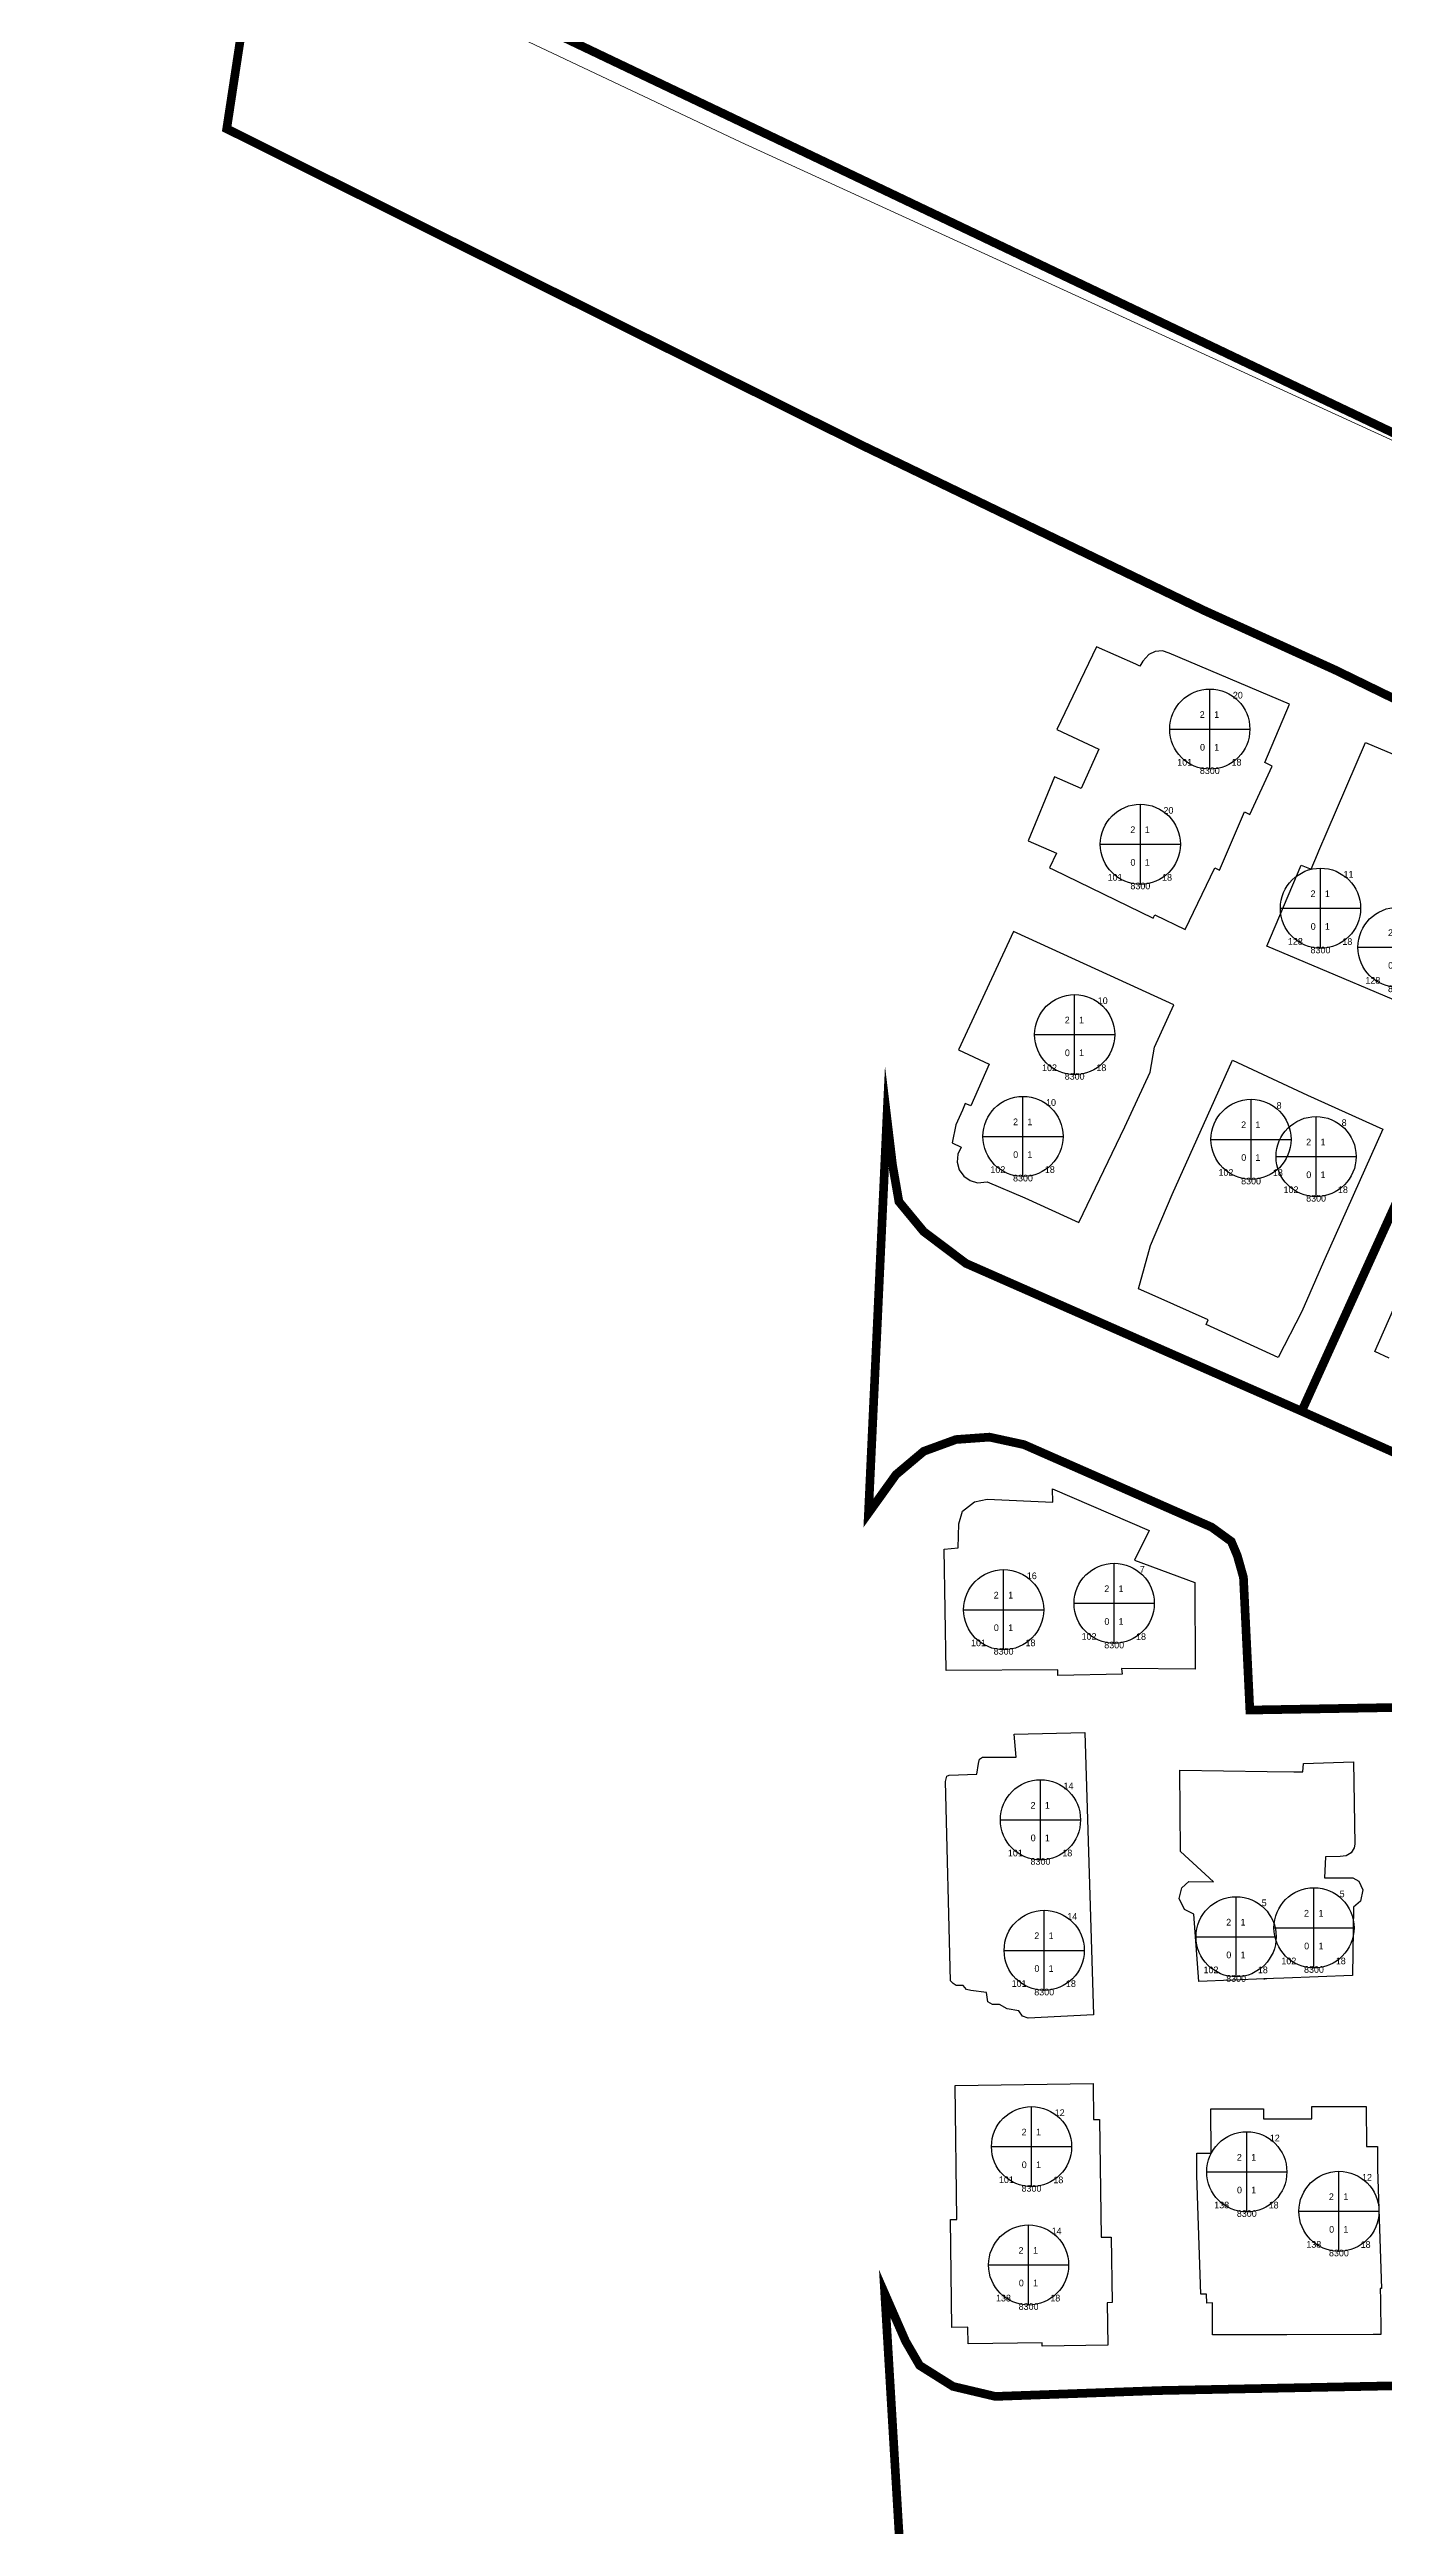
# Model space of a CAD drawing. Header units: inches. Extents: x 179568 to 180433, y 653998 to 654850.
# Drawn here: x 179729.7 to 179829.6, y 654544.1 to 654729.5 of the extents above; entities that cross this region are included whole.
import ezdxf
from ezdxf.enums import TextEntityAlignment as Align

# ---------------------------------------------------------------- set-up
doc = ezdxf.new("R2010")
doc.units = ezdxf.units.IN
doc.header["$MEASUREMENT"] = 0
for name, color, linetype in [('2200', 254, 'Continuous'), ('2203', 7, 'Continuous'), ('2206', 255, 'Continuous'), ('9100', 255, 'Continuous'), ('chelkot lines', 1, 'Continuous')]:
    doc.layers.add(name, color=color, linetype=linetype)
doc.layers.add('2220', color=7, linetype='Continuous', lineweight=9, true_color=0xcad9fc)
doc.styles.add('HEBTXT', font='HEBTXT.shx')

# ---------------------------------------------------------------- blocks, each defined once
blk = doc.blocks.new('2206')
at = {"color": 0, "lineweight": -2}
for p, q in [((0, -7.5), (0, 7.5)), ((-7.5, 0), (7.5, 0))]:
    blk.add_line(p, q, dxfattribs=at)
blk.add_circle((0, 0), 7.5, dxfattribs=at)
at = {"color": 0, "lineweight": -2, "style": 'HEBTXT'}
for tag, p in [('NUM-FLOORS', (-0.93, 2.1)), ('NUM-BUSNS-CUR', (-0.9, -4.02))]:
    blk.add_attdef(tag, text='', height=2, dxfattribs=at).set_placement(p, align=Align.RIGHT)
for tag, p in [('NUM-ENTR', (0.83, 2.1)), ('NUM-APTS-CUR', (0.83, -4.02))]:
    blk.add_attdef(tag, p, '', height=2, dxfattribs=at)
at = {"lineweight": -2, "style": 'HEBTXT', "flags": 1}
for tag, p in [('STREET-CODE', (0, -15)), ('CITY-CODE', (0, -12.5)), ('STRT_TYPE', (0, -27.5)), ('STREET-CODE-2', (0, -30))]:
    blk.add_attdef(tag, text='', height=2, dxfattribs=at).set_placement(p, align=Align.CENTER)
at = {"color": 0, "lineweight": -2, "style": 'HEBTXT'}
blk.add_attdef('BLDG-TYPE', text='', height=2, dxfattribs=at).set_placement((0, -22.5), align=Align.CENTER)
at = {"lineweight": -2, "style": 'HEBTXT'}
for tag, p in [('BLDG-NUM-2', (0, -32.5)), ('BLDG-LETTER-2', (0, -35))]:
    blk.add_attdef(tag, text='', height=2, dxfattribs=at).set_placement(p, align=Align.CENTER)
at = {"layer": '2203', "lineweight": -2, "style": 'HEBTXT'}
for tag, p in [('BLDG-LETTER', (0, -20)), ('BLDG-NUM', (0, -17.5))]:
    blk.add_attdef(tag, text='', height=2, dxfattribs=at).set_placement(p, align=Align.CENTER)

msp = doc.modelspace()

# ---------------------------------------------------------------- linework, layer by layer
at = {"layer": '2200'}
for points in [[(179814.72, 654663.61, 61.9), (179816.95, 654668.23, 65.07), (179817.29, 654668.06, 65.07), (179819.15, 654672.43, 66.79), (179819.15, 654672.43, 66.79), (179819.15, 654672.43, 66.79), (179819.56, 654672.24, 67.97), (179821.23, 654675.84, 66.58), (179820.67, 654676.13, 66.58), (179822.52, 654680.49, 63.67), (179813.53, 654684.3, 63.67), (179813.01, 654684.47, 63.67), (179812.48, 654684.43, 63.67), (179811.99, 654684.21, 63.67), (179811.55, 654683.71, 63.67), (179811.31, 654683.32, 65.96), (179811.03, 654683.47, 65.96), (179808.08, 654684.77, 57.99), (179805.1, 654678.59, 57.99), (179808.24, 654677.13, 64.76), (179806.94, 654674.18, 64.76), (179804.94, 654675.05, 57.9), (179802.96, 654670.25, 57.87), (179805.08, 654669.33, 59.57), (179804.55, 654668.24, 58.48), (179804.82, 654668.11, 58.49), (179812.33, 654664.48, 64.81), (179812.44, 654664.72, 64.81)], [(179820.84, 654662.37, 63.36), (179823.41, 654668.44, 66.02), (179824.15, 654668.13, 66.02), (179824.62, 654669.25, 65.8), (179824.73, 654669.51, 65.75), (179825.36, 654670.96, 65.47), (179828.23, 654677.62, 63.22), (179833.32, 654675.47, 63.22), (179833.32, 654675.47, 63.22), (179838.17, 654673.42, 63.22), (179834.58, 654665.05, 66.27), (179834.1, 654663.78, 66.02), (179834.63, 654663.56, 66.02), (179832.11, 654657.6, 63.36), (179825.98, 654660.2, 63.36), (179825.98, 654660.2, 63.36)], [(179799.88, 654644.73, 65.45), (179802.71, 654643.53, 66.06), (179806.75, 654641.69, 64.77), (179810.21, 654648.84, 65.15), (179810.21, 654648.84, 65.15), (179810.21, 654648.84, 65.15), (179812.09, 654652.93, 62.92), (179812.43, 654654.82, 62.92), (179813.87, 654657.98, 62.92), (179809.13, 654660.15, 65.83), (179801.86, 654663.47, 60.78), (179797.74, 654654.6, 60.78), (179800.04, 654653.54, 61.58), (179798.67, 654650.42, 60.66), (179798.25, 654650.6, 60.51), (179798.03, 654650.1, 60.36), (179797.54, 654649.01, 63.68), (179797.26, 654647.64, 63.68), (179797.93, 654647.32, 63.68), (179797.69, 654646.79, 63.68), (179797.65, 654646.2, 63.68), (179797.8, 654645.64, 63.68), (179798.13, 654645.16, 63.68), (179798.61, 654644.82, 63.68), (179799.17, 654644.66, 63.68)], [(179812.48, 654636.16, 60.27), (179811.23, 654636.72, 60.27), (179812.12, 654639.96, 63.39), (179813.73, 654643.78, 66.24), (179818.25, 654653.85, 62.12), (179823.88, 654651.23, 62.89), (179823.88, 654651.23, 62.89), (179829.52, 654648.67, 62.89), (179825.08, 654638.75, 67.04), (179823.45, 654635.03, 63.94), (179821.69, 654631.58, 60.69), (179816.29, 654634.06, 60.69), (179816.43, 654634.4, 60.98), (179816.43, 654634.4, 60.98)], [(179815.47, 654608.26, 65.78), (179809.96, 654608.31, 65.78), (179810, 654607.88, 65.65), (179805.19, 654607.78, 65.65), (179805.19, 654608.21, 65.78), (179796.83, 654608.16, 65.78), (179796.67, 654617.23, 65.78), (179797.72, 654617.34, 65.78), (179797.77, 654619.14, 65.78), (179798.04, 654620.08, 65.78), (179798.95, 654620.78, 65.78), (179799.88, 654620.97, 65.78), (179804.81, 654620.76, 66.2), (179804.77, 654621.74, 66.04), (179812.03, 654618.62, 66.05), (179810.93, 654616.4, 66.88), (179815.45, 654614.74, 65.78), (179815.45, 654614.74, 65.78)], [(179802.96, 654582.12, 64.69), (179802.53, 654582.28, 64.69), (179802.25, 654582.67, 64.69), (179801.39, 654582.83, 61.42), (179800.81, 654583.14, 61.42), (179800.81, 654583.14, 64.76), (179800.3, 654583.14, 64.76), (179799.95, 654583.34, 64.74), (179799.84, 654584.04, 64.74), (179798.66, 654584.2, 61.38), (179798.35, 654584.28, 61.38), (179798.08, 654584.56, 64.57), (179797.57, 654584.56, 64.57), (179797.34, 654584.72, 64.57), (179797.14, 654584.91, 64.57), (179796.76, 654599.84, 64.58), (179796.88, 654600.23, 64.58), (179797.04, 654600.31, 64.58), (179799.11, 654600.38, 64.69), (179799.23, 654601.2, 64.69), (179799.31, 654601.51, 64.69), (179799.54, 654601.67, 64.69), (179802.05, 654601.66, 66.63), (179801.9, 654603.38, 66.62), (179807.21, 654603.52, 66.62), (179807.84, 654582.38, 64.88), (179807.84, 654582.38, 64.88)], [(179822.85, 654600.57, 64.99), (179823.52, 654600.56, 65.02), (179823.59, 654601.2, 64.88), (179827.33, 654601.31, 64.99), (179827.42, 654595.14, 66.53), (179827.37, 654594.87, 66.53), (179827.14, 654594.5, 66.53), (179826.77, 654594.27, 66.53), (179826.33, 654594.23, 66.53), (179825.22, 654594.2, 66.53), (179825.15, 654592.64, 67.24), (179827.26, 654592.64, 66.31), (179827.73, 654592.37, 66.03), (179828.03, 654591.74, 66.03), (179827.84, 654590.89, 66.03), (179827.33, 654590.44, 65.06), (179827.25, 654585.33, 65.06), (179822.1, 654585.12, 65.06), (179821.34, 654585.09, 65.06), (179821.34, 654585.09, 65.06), (179820.82, 654585.07, 65.06), (179820.61, 654585.06, 65.06), (179820.69, 654585.06, 62), (179815.74, 654584.86, 61.98), (179815.36, 654589.92, 65.06), (179814.66, 654590.27, 66.03), (179814.27, 654591.09, 66.03), (179814.47, 654591.89, 66.03), (179815, 654592.35, 66.31), (179816.83, 654592.34, 67.62), (179814.36, 654594.61, 65.73), (179814.31, 654600.69, 65.73), (179820.85, 654600.59, 66.53), (179820.85, 654600.59, 66.53)], [(179797.13, 654567.05, 64.63), (179797.62, 654567.06, 64.86), (179797.48, 654577.08, 61.85), (179807.82, 654577.23, 65.08), (179807.86, 654574.54, 65.08), (179808.3, 654574.55, 64.92), (179808.43, 654565.72, 64.92), (179809.17, 654565.73, 63.92), (179809.24, 654560.83, 63.91), (179808.87, 654560.82, 64.13), (179808.92, 654557.64, 64.13), (179804.01, 654557.57, 63.9), (179804, 654557.82, 63.91), (179798.47, 654557.74, 63.14), (179798.45, 654558.99, 65.18), (179797.25, 654558.98, 64.63), (179797.25, 654558.98, 64.63)], [(179824.21, 654574.59, 64.31), (179824.2, 654575.51, 64.31), (179828.28, 654575.52, 64.31), (179828.29, 654572.53, 64.31), (179829.13, 654572.53, 64.31), (179829.13, 654570.81, 65.84), (179829.28, 654566.36, 65.84), (179829.42, 654561.9, 65.84), (179829.32, 654561.9, 65.84), (179829.35, 654561.05, 65.84), (179829.36, 654558.45, 62.71), (179828.79, 654558.45, 62.71), (179822.34, 654558.43, 62.71), (179822.34, 654558.43, 62.71), (179816.77, 654558.41, 62.71), (179816.76, 654560.81, 65.84), (179816.34, 654560.8, 65.84), (179816.32, 654561.47, 65.84), (179815.88, 654561.46, 65.84), (179815.79, 654564.4, 65.84), (179815.7, 654567.34, 65.84), (179815.6, 654570.38, 65.84), (179815.59, 654572.01, 64.31), (179816.66, 654572.02, 64.31), (179816.65, 654575.34, 64.31), (179820.57, 654575.35, 64.31), (179820.57, 654574.58, 64.31), (179822.39, 654574.59, 64.31), (179822.39, 654574.59, 64.31)]]:
    msp.add_polyline3d(points, close=True, dxfattribs=at)
msp.add_polyline3d([(179829.99, 654631.54, 65.53), (179828.91, 654632.03, 65.52), (179830.69, 654636.04, 65.61)], dxfattribs=at)
at = {"layer": '2220'}
msp.add_lwpolyline([(179940.81, 654658.27), (179931.23, 654659.62), (179916.67, 654662.5), (179909.05, 654664.84), (179905.48, 654665.94), (179903.86, 654667.19), (179903.16, 654668.16), (179902.78, 654668.69), (179885.03, 654674.81), (179867.86, 654682.44), (179834.19, 654698.44), (179781.45, 654722.56), (179743.78, 654740.38), (179729.67, 654748.71), (179770.45, 654832.44), (179815.52, 654826.88), (179861.03, 654821.63), (179859.83, 654816.38), (179876.73, 654815.1), (179903.64, 654813.86), (179949.09, 654812.31)], dxfattribs=at)
at = {"layer": 'chelkot lines', "color": 160, "linetype": 'Continuous', "true_color": 0x2323ff, "const_width": 0.65}
for points in [[(179842.86, 654674.81), (179825.92, 654683.06), (179816.13, 654687.5), (179790.48, 654699.88), (179779.69, 654705.25), (179762.16, 654713.98), (179742.94, 654723.56), (179745.62, 654741.14), (179834.8, 654698.65)], [(179793.4, 654541.68), (179792.22, 654561.5), (179793.78, 654557.94), (179794.83, 654556.13), (179794.83, 654556.13), (179797.33, 654554.56), (179800.5, 654553.81), (179812.81, 654554.25), (179831.66, 654554.63)]]:
    msp.add_lwpolyline(points, dxfattribs=at)
for points in [[(179818.62, 654616.75), (179818.17, 654617.81), (179816.7, 654618.88), (179802.64, 654625.06), (179800.06, 654625.62), (179797.55, 654625.44), (179795.14, 654624.56), (179793.06, 654622.81), (179791, 654619.94), (179792.38, 654649.5), (179792.8, 654646), (179793.28, 654643.25), (179795.14, 654641), (179798.31, 654638.62), (179805.97, 654635.25), (179823.44, 654627.56), (179840.08, 654620.13), (179853.67, 654614), (179851.91, 654610.69), (179849.63, 654605.62), (179830.45, 654605.38), (179819.56, 654605.19), (179819.08, 654615.12), (179818.62, 654616.75)], [(179850.59, 654643.12), (179840.08, 654620.13), (179823.44, 654627.56), (179833.88, 654650.56), (179849.81, 654643.12), (179850.59, 654643.12)]]:
    msp.add_lwpolyline(points, close=True, dxfattribs=at)

# ---------------------------------------------------------------- block references
at = {"layer": '2206'}
ref = msp.add_blockref('2206', (179816.56, 654678.62), dxfattribs=dict(at, xscale=0.4, yscale=0.4))
ref.add_attrib('CITY_CODE', '8300', dxfattribs={"layer": '9100', "color": 7, "height": 0.5, "style": 'HEBTXT'}).set_placement((179816.56, 654675.26), align=Align.CENTER)
ref.add_attrib('STREET_COD', '101', dxfattribs={"layer": '9100', "color": 7, "height": 0.5, "style": 'HEBTXT'}).set_placement((179814.68, 654675.89), align=Align.CENTER)
ref.add_attrib('BLDG_NUM', '20', dxfattribs={"layer": '2203', "color": 7, "height": 0.5, "style": 'HEBTXT'}).set_placement((179818.66, 654680.91), align=Align.CENTER)
ref.add_attrib('STRT_TYPE', '18', dxfattribs={"layer": '9100', "color": 7, "height": 0.5, "style": 'HEBTXT'}).set_placement((179818.56, 654675.89), align=Align.CENTER)
ref.add_attrib('NUM_FLOORS', '2', dxfattribs={"layer": '0', "color": 0, "height": 0.5, "style": 'HEBTXT'}).set_placement((179816.18, 654679.46), align=Align.RIGHT)
ref.add_attrib('NUM_ENTR', '1', (179816.89, 654679.46), dxfattribs={"layer": '0', "color": 0, "height": 0.5, "style": 'HEBTXT'})
ref.add_attrib('NUM_APTS_C', '1', (179816.89, 654677.01), dxfattribs={"layer": '0', "color": 0, "height": 0.5, "style": 'HEBTXT'})
ref.add_attrib('NUM_BUSNS_', '0', dxfattribs={"layer": '0', "color": 0, "height": 0.5, "style": 'HEBTXT'}).set_placement((179816.2, 654677.01), align=Align.RIGHT)
ref = msp.add_blockref('2206', (179811.36, 654670), dxfattribs=dict(at, xscale=0.4, yscale=0.4))
ref.add_attrib('CITY_CODE', '8300', dxfattribs={"layer": '9100', "color": 7, "height": 0.5, "style": 'HEBTXT'}).set_placement((179811.36, 654666.63), align=Align.CENTER)
ref.add_attrib('STREET_COD', '101', dxfattribs={"layer": '9100', "color": 7, "height": 0.5, "style": 'HEBTXT'}).set_placement((179809.47, 654667.27), align=Align.CENTER)
ref.add_attrib('BLDG_NUM', '20', dxfattribs={"layer": '2203', "color": 7, "height": 0.5, "style": 'HEBTXT'}).set_placement((179813.46, 654672.29), align=Align.CENTER)
ref.add_attrib('STRT_TYPE', '18', dxfattribs={"layer": '9100', "color": 7, "height": 0.5, "style": 'HEBTXT'}).set_placement((179813.36, 654667.27), align=Align.CENTER)
ref.add_attrib('NUM_FLOORS', '2', dxfattribs={"layer": '0', "color": 0, "height": 0.5, "style": 'HEBTXT'}).set_placement((179810.98, 654670.84), align=Align.RIGHT)
ref.add_attrib('NUM_ENTR', '1', (179811.69, 654670.84), dxfattribs={"layer": '0', "color": 0, "height": 0.5, "style": 'HEBTXT'})
ref.add_attrib('NUM_APTS_C', '1', (179811.69, 654668.39), dxfattribs={"layer": '0', "color": 0, "height": 0.5, "style": 'HEBTXT'})
ref.add_attrib('NUM_BUSNS_', '0', dxfattribs={"layer": '0', "color": 0, "height": 0.5, "style": 'HEBTXT'}).set_placement((179810.99, 654668.39), align=Align.RIGHT)
ref = msp.add_blockref('2206', (179824.85, 654665.21), dxfattribs=dict(at, xscale=0.4, yscale=0.4))
ref.add_attrib('CITY_CODE', '8300', dxfattribs={"layer": '9100', "color": 7, "height": 0.5, "style": 'HEBTXT'}).set_placement((179824.85, 654661.84), align=Align.CENTER)
ref.add_attrib('STREET_COD', '128', dxfattribs={"layer": '9100', "color": 7, "height": 0.5, "style": 'HEBTXT'}).set_placement((179822.97, 654662.48), align=Align.CENTER)
ref.add_attrib('BLDG_NUM', '11', dxfattribs={"layer": '2203', "color": 7, "height": 0.5, "style": 'HEBTXT'}).set_placement((179826.95, 654667.5), align=Align.CENTER)
ref.add_attrib('STRT_TYPE', '18', dxfattribs={"layer": '9100', "color": 7, "height": 0.5, "style": 'HEBTXT'}).set_placement((179826.86, 654662.47), align=Align.CENTER)
ref.add_attrib('NUM_FLOORS', '2', dxfattribs={"layer": '0', "color": 0, "height": 0.5, "style": 'HEBTXT'}).set_placement((179824.48, 654666.05), align=Align.RIGHT)
ref.add_attrib('NUM_ENTR', '1', (179825.18, 654666.05), dxfattribs={"layer": '0', "color": 0, "height": 0.5, "style": 'HEBTXT'})
ref.add_attrib('NUM_APTS_C', '1', (179825.18, 654663.6), dxfattribs={"layer": '0', "color": 0, "height": 0.5, "style": 'HEBTXT'})
ref.add_attrib('NUM_BUSNS_', '0', dxfattribs={"layer": '0', "color": 0, "height": 0.5, "style": 'HEBTXT'}).set_placement((179824.49, 654663.6), align=Align.RIGHT)
ref = msp.add_blockref('2206', (179830.65, 654662.29), dxfattribs=dict(at, xscale=0.4, yscale=0.4))
ref.add_attrib('CITY_CODE', '8300', dxfattribs={"layer": '9100', "color": 7, "height": 0.5, "style": 'HEBTXT'}).set_placement((179830.65, 654658.93), align=Align.CENTER)
ref.add_attrib('STREET_COD', '128', dxfattribs={"layer": '9100', "color": 7, "height": 0.5, "style": 'HEBTXT'}).set_placement((179828.77, 654659.56), align=Align.CENTER)
ref.add_attrib('BLDG_NUM', '11', dxfattribs={"layer": '2203', "color": 7, "height": 0.5, "style": 'HEBTXT'}).set_placement((179832.75, 654664.58), align=Align.CENTER)
ref.add_attrib('STRT_TYPE', '18', dxfattribs={"layer": '9100', "color": 7, "height": 0.5, "style": 'HEBTXT'}).set_placement((179832.65, 654659.56), align=Align.CENTER)
ref.add_attrib('NUM_FLOORS', '2', dxfattribs={"layer": '0', "color": 0, "height": 0.5, "style": 'HEBTXT'}).set_placement((179830.28, 654663.13), align=Align.RIGHT)
ref.add_attrib('NUM_ENTR', '1', (179830.98, 654663.13), dxfattribs={"layer": '0', "color": 0, "height": 0.5, "style": 'HEBTXT'})
ref.add_attrib('NUM_APTS_C', '1', (179830.98, 654660.68), dxfattribs={"layer": '0', "color": 0, "height": 0.5, "style": 'HEBTXT'})
ref.add_attrib('NUM_BUSNS_', '0', dxfattribs={"layer": '0', "color": 0, "height": 0.5, "style": 'HEBTXT'}).set_placement((179830.29, 654660.68), align=Align.RIGHT)
ref = msp.add_blockref('2206', (179806.44, 654655.75), dxfattribs=dict(at, xscale=0.4, yscale=0.4))
ref.add_attrib('CITY_CODE', '8300', dxfattribs={"layer": '9100', "color": 7, "height": 0.5, "style": 'HEBTXT'}).set_placement((179806.44, 654652.38), align=Align.CENTER)
ref.add_attrib('STREET_COD', '102', dxfattribs={"layer": '9100', "color": 7, "height": 0.5, "style": 'HEBTXT'}).set_placement((179804.56, 654653.02), align=Align.CENTER)
ref.add_attrib('BLDG_NUM', '10', dxfattribs={"layer": '2203', "color": 7, "height": 0.5, "style": 'HEBTXT'}).set_placement((179808.54, 654658.04), align=Align.CENTER)
ref.add_attrib('STRT_TYPE', '18', dxfattribs={"layer": '9100', "color": 7, "height": 0.5, "style": 'HEBTXT'}).set_placement((179808.44, 654653.02), align=Align.CENTER)
ref.add_attrib('NUM_FLOORS', '2', dxfattribs={"layer": '0', "color": 0, "height": 0.5, "style": 'HEBTXT'}).set_placement((179806.07, 654656.59), align=Align.RIGHT)
ref.add_attrib('NUM_ENTR', '1', (179806.77, 654656.59), dxfattribs={"layer": '0', "color": 0, "height": 0.5, "style": 'HEBTXT'})
ref.add_attrib('NUM_APTS_C', '1', (179806.77, 654654.14), dxfattribs={"layer": '0', "color": 0, "height": 0.5, "style": 'HEBTXT'})
ref.add_attrib('NUM_BUSNS_', '0', dxfattribs={"layer": '0', "color": 0, "height": 0.5, "style": 'HEBTXT'}).set_placement((179806.08, 654654.14), align=Align.RIGHT)
ref = msp.add_blockref('2206', (179802.57, 654648.13), dxfattribs=dict(at, xscale=0.4, yscale=0.4))
ref.add_attrib('CITY_CODE', '8300', dxfattribs={"layer": '9100', "color": 7, "height": 0.5, "style": 'HEBTXT'}).set_placement((179802.57, 654644.76), align=Align.CENTER)
ref.add_attrib('STREET_COD', '102', dxfattribs={"layer": '9100', "color": 7, "height": 0.5, "style": 'HEBTXT'}).set_placement((179800.69, 654645.4), align=Align.CENTER)
ref.add_attrib('BLDG_NUM', '10', dxfattribs={"layer": '2203', "color": 7, "height": 0.5, "style": 'HEBTXT'}).set_placement((179804.67, 654650.42), align=Align.CENTER)
ref.add_attrib('STRT_TYPE', '18', dxfattribs={"layer": '9100', "color": 7, "height": 0.5, "style": 'HEBTXT'}).set_placement((179804.58, 654645.4), align=Align.CENTER)
ref.add_attrib('NUM_FLOORS', '2', dxfattribs={"layer": '0', "color": 0, "height": 0.5, "style": 'HEBTXT'}).set_placement((179802.2, 654648.97), align=Align.RIGHT)
ref.add_attrib('NUM_ENTR', '1', (179802.9, 654648.97), dxfattribs={"layer": '0', "color": 0, "height": 0.5, "style": 'HEBTXT'})
ref.add_attrib('NUM_APTS_C', '1', (179802.9, 654646.52), dxfattribs={"layer": '0', "color": 0, "height": 0.5, "style": 'HEBTXT'})
ref.add_attrib('NUM_BUSNS_', '0', dxfattribs={"layer": '0', "color": 0, "height": 0.5, "style": 'HEBTXT'}).set_placement((179802.21, 654646.52), align=Align.RIGHT)
ref = msp.add_blockref('2206', (179819.65, 654647.91), dxfattribs=dict(at, xscale=0.4, yscale=0.4))
ref.add_attrib('CITY_CODE', '8300', dxfattribs={"layer": '9100', "color": 7, "height": 0.5, "style": 'HEBTXT'}).set_placement((179819.65, 654644.54), align=Align.CENTER)
ref.add_attrib('STREET_COD', '102', dxfattribs={"layer": '9100', "color": 7, "height": 0.5, "style": 'HEBTXT'}).set_placement((179817.77, 654645.18), align=Align.CENTER)
ref.add_attrib('BLDG_NUM', '8', dxfattribs={"layer": '2203', "color": 7, "height": 0.5, "style": 'HEBTXT'}).set_placement((179821.75, 654650.2), align=Align.CENTER)
ref.add_attrib('STRT_TYPE', '18', dxfattribs={"layer": '9100', "color": 7, "height": 0.5, "style": 'HEBTXT'}).set_placement((179821.66, 654645.17), align=Align.CENTER)
ref.add_attrib('NUM_FLOORS', '2', dxfattribs={"layer": '0', "color": 0, "height": 0.5, "style": 'HEBTXT'}).set_placement((179819.28, 654648.75), align=Align.RIGHT)
ref.add_attrib('NUM_ENTR', '1', (179819.98, 654648.75), dxfattribs={"layer": '0', "color": 0, "height": 0.5, "style": 'HEBTXT'})
ref.add_attrib('NUM_APTS_C', '1', (179819.98, 654646.3), dxfattribs={"layer": '0', "color": 0, "height": 0.5, "style": 'HEBTXT'})
ref.add_attrib('NUM_BUSNS_', '0', dxfattribs={"layer": '0', "color": 0, "height": 0.5, "style": 'HEBTXT'}).set_placement((179819.29, 654646.3), align=Align.RIGHT)
ref = msp.add_blockref('2206', (179824.52, 654646.62), dxfattribs=dict(at, xscale=0.4, yscale=0.4))
ref.add_attrib('CITY_CODE', '8300', dxfattribs={"layer": '9100', "color": 7, "height": 0.5, "style": 'HEBTXT'}).set_placement((179824.52, 654643.25), align=Align.CENTER)
ref.add_attrib('STREET_COD', '102', dxfattribs={"layer": '9100', "color": 7, "height": 0.5, "style": 'HEBTXT'}).set_placement((179822.64, 654643.89), align=Align.CENTER)
ref.add_attrib('BLDG_NUM', '8', dxfattribs={"layer": '2203', "color": 7, "height": 0.5, "style": 'HEBTXT'}).set_placement((179826.62, 654648.91), align=Align.CENTER)
ref.add_attrib('STRT_TYPE', '18', dxfattribs={"layer": '9100', "color": 7, "height": 0.5, "style": 'HEBTXT'}).set_placement((179826.53, 654643.89), align=Align.CENTER)
ref.add_attrib('NUM_FLOORS', '2', dxfattribs={"layer": '0', "color": 0, "height": 0.5, "style": 'HEBTXT'}).set_placement((179824.15, 654647.46), align=Align.RIGHT)
ref.add_attrib('NUM_ENTR', '1', (179824.85, 654647.46), dxfattribs={"layer": '0', "color": 0, "height": 0.5, "style": 'HEBTXT'})
ref.add_attrib('NUM_APTS_C', '1', (179824.85, 654645.01), dxfattribs={"layer": '0', "color": 0, "height": 0.5, "style": 'HEBTXT'})
ref.add_attrib('NUM_BUSNS_', '0', dxfattribs={"layer": '0', "color": 0, "height": 0.5, "style": 'HEBTXT'}).set_placement((179824.16, 654645.01), align=Align.RIGHT)
ref = msp.add_blockref('2206', (179809.4, 654613.18), dxfattribs=dict(at, xscale=0.4, yscale=0.4))
ref.add_attrib('CITY_CODE', '8300', dxfattribs={"layer": '9100', "color": 7, "height": 0.5, "style": 'HEBTXT'}).set_placement((179809.4, 654609.81), align=Align.CENTER)
ref.add_attrib('STREET_COD', '102', dxfattribs={"layer": '9100', "color": 7, "height": 0.5, "style": 'HEBTXT'}).set_placement((179807.52, 654610.45), align=Align.CENTER)
ref.add_attrib('BLDG_NUM', '7', dxfattribs={"layer": '2203', "color": 7, "height": 0.5, "style": 'HEBTXT'}).set_placement((179811.5, 654615.47), align=Align.CENTER)
ref.add_attrib('STRT_TYPE', '18', dxfattribs={"layer": '9100', "color": 7, "height": 0.5, "style": 'HEBTXT'}).set_placement((179811.41, 654610.44), align=Align.CENTER)
ref.add_attrib('NUM_FLOORS', '2', dxfattribs={"layer": '0', "color": 0, "height": 0.5, "style": 'HEBTXT'}).set_placement((179809.03, 654614.02), align=Align.RIGHT)
ref.add_attrib('NUM_ENTR', '1', (179809.73, 654614.02), dxfattribs={"layer": '0', "color": 0, "height": 0.5, "style": 'HEBTXT'})
ref.add_attrib('NUM_APTS_C', '1', (179809.73, 654611.57), dxfattribs={"layer": '0', "color": 0, "height": 0.5, "style": 'HEBTXT'})
ref.add_attrib('NUM_BUSNS_', '0', dxfattribs={"layer": '0', "color": 0, "height": 0.5, "style": 'HEBTXT'}).set_placement((179809.04, 654611.57), align=Align.RIGHT)
ref = msp.add_blockref('2206', (179801.12, 654612.7), dxfattribs=dict(at, xscale=0.4, yscale=0.4))
ref.add_attrib('CITY_CODE', '8300', dxfattribs={"layer": '9100', "color": 7, "height": 0.5, "style": 'HEBTXT'}).set_placement((179801.12, 654609.34), align=Align.CENTER)
ref.add_attrib('STREET_COD', '101', dxfattribs={"layer": '9100', "color": 7, "height": 0.5, "style": 'HEBTXT'}).set_placement((179799.24, 654609.97), align=Align.CENTER)
ref.add_attrib('BLDG_NUM', '16', dxfattribs={"layer": '2203', "color": 7, "height": 0.5, "style": 'HEBTXT'}).set_placement((179803.23, 654614.99), align=Align.CENTER)
ref.add_attrib('STRT_TYPE', '18', dxfattribs={"layer": '9100', "color": 7, "height": 0.5, "style": 'HEBTXT'}).set_placement((179803.13, 654609.97), align=Align.CENTER)
ref.add_attrib('NUM_FLOORS', '2', dxfattribs={"layer": '0', "color": 0, "height": 0.5, "style": 'HEBTXT'}).set_placement((179800.75, 654613.54), align=Align.RIGHT)
ref.add_attrib('NUM_ENTR', '1', (179801.46, 654613.54), dxfattribs={"layer": '0', "color": 0, "height": 0.5, "style": 'HEBTXT'})
ref.add_attrib('NUM_APTS_C', '1', (179801.46, 654611.1), dxfattribs={"layer": '0', "color": 0, "height": 0.5, "style": 'HEBTXT'})
ref.add_attrib('NUM_BUSNS_', '0', dxfattribs={"layer": '0', "color": 0, "height": 0.5, "style": 'HEBTXT'}).set_placement((179800.76, 654611.1), align=Align.RIGHT)
ref = msp.add_blockref('2206', (179803.88, 654596.97), dxfattribs=dict(at, xscale=0.4, yscale=0.4))
ref.add_attrib('CITY_CODE', '8300', dxfattribs={"layer": '9100', "color": 7, "height": 0.5, "style": 'HEBTXT'}).set_placement((179803.88, 654593.61), align=Align.CENTER)
ref.add_attrib('STREET_COD', '101', dxfattribs={"layer": '9100', "color": 7, "height": 0.5, "style": 'HEBTXT'}).set_placement((179802, 654594.24), align=Align.CENTER)
ref.add_attrib('BLDG_NUM', '14', dxfattribs={"layer": '2203', "color": 7, "height": 0.5, "style": 'HEBTXT'}).set_placement((179805.98, 654599.26), align=Align.CENTER)
ref.add_attrib('STRT_TYPE', '18', dxfattribs={"layer": '9100', "color": 7, "height": 0.5, "style": 'HEBTXT'}).set_placement((179805.89, 654594.24), align=Align.CENTER)
ref.add_attrib('NUM_FLOORS', '2', dxfattribs={"layer": '0', "color": 0, "height": 0.5, "style": 'HEBTXT'}).set_placement((179803.51, 654597.81), align=Align.RIGHT)
ref.add_attrib('NUM_ENTR', '1', (179804.21, 654597.81), dxfattribs={"layer": '0', "color": 0, "height": 0.5, "style": 'HEBTXT'})
ref.add_attrib('NUM_APTS_C', '1', (179804.21, 654595.37), dxfattribs={"layer": '0', "color": 0, "height": 0.5, "style": 'HEBTXT'})
ref.add_attrib('NUM_BUSNS_', '0', dxfattribs={"layer": '0', "color": 0, "height": 0.5, "style": 'HEBTXT'}).set_placement((179803.52, 654595.37), align=Align.RIGHT)
ref = msp.add_blockref('2206', (179824.36, 654588.89), dxfattribs=dict(at, xscale=0.4, yscale=0.4))
ref.add_attrib('CITY_CODE', '8300', dxfattribs={"layer": '9100', "color": 7, "height": 0.5, "style": 'HEBTXT'}).set_placement((179824.36, 654585.52), align=Align.CENTER)
ref.add_attrib('STREET_COD', '102', dxfattribs={"layer": '9100', "color": 7, "height": 0.5, "style": 'HEBTXT'}).set_placement((179822.48, 654586.16), align=Align.CENTER)
ref.add_attrib('BLDG_NUM', '5', dxfattribs={"layer": '2203', "color": 7, "height": 0.5, "style": 'HEBTXT'}).set_placement((179826.47, 654591.18), align=Align.CENTER)
ref.add_attrib('STRT_TYPE', '18', dxfattribs={"layer": '9100', "color": 7, "height": 0.5, "style": 'HEBTXT'}).set_placement((179826.37, 654586.16), align=Align.CENTER)
ref.add_attrib('NUM_FLOORS', '2', dxfattribs={"layer": '0', "color": 0, "height": 0.5, "style": 'HEBTXT'}).set_placement((179823.99, 654589.73), align=Align.RIGHT)
ref.add_attrib('NUM_ENTR', '1', (179824.7, 654589.73), dxfattribs={"layer": '0', "color": 0, "height": 0.5, "style": 'HEBTXT'})
ref.add_attrib('NUM_APTS_C', '1', (179824.7, 654587.28), dxfattribs={"layer": '0', "color": 0, "height": 0.5, "style": 'HEBTXT'})
ref.add_attrib('NUM_BUSNS_', '0', dxfattribs={"layer": '0', "color": 0, "height": 0.5, "style": 'HEBTXT'}).set_placement((179824, 654587.28), align=Align.RIGHT)
ref = msp.add_blockref('2206', (179804.16, 654587.2), dxfattribs=dict(at, xscale=0.4, yscale=0.4))
ref.add_attrib('CITY_CODE', '8300', dxfattribs={"layer": '9100', "color": 7, "height": 0.5, "style": 'HEBTXT'}).set_placement((179804.16, 654583.83), align=Align.CENTER)
ref.add_attrib('STREET_COD', '101', dxfattribs={"layer": '9100', "color": 7, "height": 0.5, "style": 'HEBTXT'}).set_placement((179802.28, 654584.47), align=Align.CENTER)
ref.add_attrib('BLDG_NUM', '14', dxfattribs={"layer": '2203', "color": 7, "height": 0.5, "style": 'HEBTXT'}).set_placement((179806.26, 654589.49), align=Align.CENTER)
ref.add_attrib('STRT_TYPE', '18', dxfattribs={"layer": '9100', "color": 7, "height": 0.5, "style": 'HEBTXT'}).set_placement((179806.16, 654584.46), align=Align.CENTER)
ref.add_attrib('NUM_FLOORS', '2', dxfattribs={"layer": '0', "color": 0, "height": 0.5, "style": 'HEBTXT'}).set_placement((179803.79, 654588.04), align=Align.RIGHT)
ref.add_attrib('NUM_ENTR', '1', (179804.49, 654588.04), dxfattribs={"layer": '0', "color": 0, "height": 0.5, "style": 'HEBTXT'})
ref.add_attrib('NUM_APTS_C', '1', (179804.49, 654585.59), dxfattribs={"layer": '0', "color": 0, "height": 0.5, "style": 'HEBTXT'})
ref.add_attrib('NUM_BUSNS_', '0', dxfattribs={"layer": '0', "color": 0, "height": 0.5, "style": 'HEBTXT'}).set_placement((179803.8, 654585.59), align=Align.RIGHT)
ref = msp.add_blockref('2206', (179818.53, 654588.22), dxfattribs=dict(at, xscale=0.4, yscale=0.4))
ref.add_attrib('CITY_CODE', '8300', dxfattribs={"layer": '9100', "color": 7, "height": 0.5, "style": 'HEBTXT'}).set_placement((179818.53, 654584.85), align=Align.CENTER)
ref.add_attrib('STREET_COD', '102', dxfattribs={"layer": '9100', "color": 7, "height": 0.5, "style": 'HEBTXT'}).set_placement((179816.65, 654585.49), align=Align.CENTER)
ref.add_attrib('BLDG_NUM', '5', dxfattribs={"layer": '2203', "color": 7, "height": 0.5, "style": 'HEBTXT'}).set_placement((179820.63, 654590.51), align=Align.CENTER)
ref.add_attrib('STRT_TYPE', '18', dxfattribs={"layer": '9100', "color": 7, "height": 0.5, "style": 'HEBTXT'}).set_placement((179820.53, 654585.49), align=Align.CENTER)
ref.add_attrib('NUM_FLOORS', '2', dxfattribs={"layer": '0', "color": 0, "height": 0.5, "style": 'HEBTXT'}).set_placement((179818.16, 654589.06), align=Align.RIGHT)
ref.add_attrib('NUM_ENTR', '1', (179818.86, 654589.06), dxfattribs={"layer": '0', "color": 0, "height": 0.5, "style": 'HEBTXT'})
ref.add_attrib('NUM_APTS_C', '1', (179818.86, 654586.61), dxfattribs={"layer": '0', "color": 0, "height": 0.5, "style": 'HEBTXT'})
ref.add_attrib('NUM_BUSNS_', '0', dxfattribs={"layer": '0', "color": 0, "height": 0.5, "style": 'HEBTXT'}).set_placement((179818.17, 654586.61), align=Align.RIGHT)
ref = msp.add_blockref('2206', (179803.21, 654572.51), dxfattribs=dict(at, xscale=0.4, yscale=0.4))
ref.add_attrib('CITY_CODE', '8300', dxfattribs={"layer": '9100', "color": 7, "height": 0.5, "style": 'HEBTXT'}).set_placement((179803.21, 654569.14), align=Align.CENTER)
ref.add_attrib('STREET_COD', '101', dxfattribs={"layer": '9100', "color": 7, "height": 0.5, "style": 'HEBTXT'}).set_placement((179801.33, 654569.78), align=Align.CENTER)
ref.add_attrib('BLDG_NUM', '12', dxfattribs={"layer": '2203', "color": 7, "height": 0.5, "style": 'HEBTXT'}).set_placement((179805.32, 654574.8), align=Align.CENTER)
ref.add_attrib('STRT_TYPE', '18', dxfattribs={"layer": '9100', "color": 7, "height": 0.5, "style": 'HEBTXT'}).set_placement((179805.22, 654569.77), align=Align.CENTER)
ref.add_attrib('NUM_FLOORS', '2', dxfattribs={"layer": '0', "color": 0, "height": 0.5, "style": 'HEBTXT'}).set_placement((179802.84, 654573.35), align=Align.RIGHT)
ref.add_attrib('NUM_ENTR', '1', (179803.55, 654573.35), dxfattribs={"layer": '0', "color": 0, "height": 0.5, "style": 'HEBTXT'})
ref.add_attrib('NUM_APTS_C', '1', (179803.55, 654570.9), dxfattribs={"layer": '0', "color": 0, "height": 0.5, "style": 'HEBTXT'})
ref.add_attrib('NUM_BUSNS_', '0', dxfattribs={"layer": '0', "color": 0, "height": 0.5, "style": 'HEBTXT'}).set_placement((179802.85, 654570.9), align=Align.RIGHT)
ref = msp.add_blockref('2206', (179819.33, 654570.62), dxfattribs=dict(at, xscale=0.4, yscale=0.4))
ref.add_attrib('CITY_CODE', '8300', dxfattribs={"layer": '9100', "color": 7, "height": 0.5, "style": 'HEBTXT'}).set_placement((179819.33, 654567.25), align=Align.CENTER)
ref.add_attrib('STREET_COD', '138', dxfattribs={"layer": '9100', "color": 7, "height": 0.5, "style": 'HEBTXT'}).set_placement((179817.45, 654567.89), align=Align.CENTER)
ref.add_attrib('BLDG_NUM', '12', dxfattribs={"layer": '2203', "color": 7, "height": 0.5, "style": 'HEBTXT'}).set_placement((179821.43, 654572.91), align=Align.CENTER)
ref.add_attrib('STRT_TYPE', '18', dxfattribs={"layer": '9100', "color": 7, "height": 0.5, "style": 'HEBTXT'}).set_placement((179821.34, 654567.88), align=Align.CENTER)
ref.add_attrib('NUM_FLOORS', '2', dxfattribs={"layer": '0', "color": 0, "height": 0.5, "style": 'HEBTXT'}).set_placement((179818.96, 654571.46), align=Align.RIGHT)
ref.add_attrib('NUM_ENTR', '1', (179819.66, 654571.46), dxfattribs={"layer": '0', "color": 0, "height": 0.5, "style": 'HEBTXT'})
ref.add_attrib('NUM_APTS_C', '1', (179819.66, 654569.01), dxfattribs={"layer": '0', "color": 0, "height": 0.5, "style": 'HEBTXT'})
ref.add_attrib('NUM_BUSNS_', '0', dxfattribs={"layer": '0', "color": 0, "height": 0.5, "style": 'HEBTXT'}).set_placement((179818.97, 654569.01), align=Align.RIGHT)
ref = msp.add_blockref('2206', (179826.23, 654567.67), dxfattribs=dict(at, xscale=0.4, yscale=0.4))
ref.add_attrib('CITY_CODE', '8300', dxfattribs={"layer": '9100', "color": 7, "height": 0.5, "style": 'HEBTXT'}).set_placement((179826.23, 654564.3), align=Align.CENTER)
ref.add_attrib('STREET_COD', '138', dxfattribs={"layer": '9100', "color": 7, "height": 0.5, "style": 'HEBTXT'}).set_placement((179824.35, 654564.94), align=Align.CENTER)
ref.add_attrib('BLDG_NUM', '12', dxfattribs={"layer": '2203', "color": 7, "height": 0.5, "style": 'HEBTXT'}).set_placement((179828.33, 654569.96), align=Align.CENTER)
ref.add_attrib('STRT_TYPE', '18', dxfattribs={"layer": '9100', "color": 7, "height": 0.5, "style": 'HEBTXT'}).set_placement((179828.23, 654564.93), align=Align.CENTER)
ref.add_attrib('NUM_FLOORS', '2', dxfattribs={"layer": '0', "color": 0, "height": 0.5, "style": 'HEBTXT'}).set_placement((179825.85, 654568.51), align=Align.RIGHT)
ref.add_attrib('NUM_ENTR', '1', (179826.56, 654568.51), dxfattribs={"layer": '0', "color": 0, "height": 0.5, "style": 'HEBTXT'})
ref.add_attrib('NUM_APTS_C', '1', (179826.56, 654566.06), dxfattribs={"layer": '0', "color": 0, "height": 0.5, "style": 'HEBTXT'})
ref.add_attrib('NUM_BUSNS_', '0', dxfattribs={"layer": '0', "color": 0, "height": 0.5, "style": 'HEBTXT'}).set_placement((179825.87, 654566.06), align=Align.RIGHT)
ref = msp.add_blockref('2206', (179802.99, 654563.65), dxfattribs=dict(at, xscale=0.4, yscale=0.4))
ref.add_attrib('CITY_CODE', '8300', dxfattribs={"layer": '9100', "color": 7, "height": 0.5, "style": 'HEBTXT'}).set_placement((179802.99, 654560.29), align=Align.CENTER)
ref.add_attrib('STREET_COD', '138', dxfattribs={"layer": '9100', "color": 7, "height": 0.5, "style": 'HEBTXT'}).set_placement((179801.11, 654560.92), align=Align.CENTER)
ref.add_attrib('BLDG_NUM', '14', dxfattribs={"layer": '2203', "color": 7, "height": 0.5, "style": 'HEBTXT'}).set_placement((179805.09, 654565.94), align=Align.CENTER)
ref.add_attrib('STRT_TYPE', '18', dxfattribs={"layer": '9100', "color": 7, "height": 0.5, "style": 'HEBTXT'}).set_placement((179804.99, 654560.92), align=Align.CENTER)
ref.add_attrib('NUM_FLOORS', '2', dxfattribs={"layer": '0', "color": 0, "height": 0.5, "style": 'HEBTXT'}).set_placement((179802.61, 654564.49), align=Align.RIGHT)
ref.add_attrib('NUM_ENTR', '1', (179803.32, 654564.49), dxfattribs={"layer": '0', "color": 0, "height": 0.5, "style": 'HEBTXT'})
ref.add_attrib('NUM_APTS_C', '1', (179803.32, 654562.05), dxfattribs={"layer": '0', "color": 0, "height": 0.5, "style": 'HEBTXT'})
ref.add_attrib('NUM_BUSNS_', '0', dxfattribs={"layer": '0', "color": 0, "height": 0.5, "style": 'HEBTXT'}).set_placement((179802.63, 654562.05), align=Align.RIGHT)

doc.saveas('drawing.dxf')
